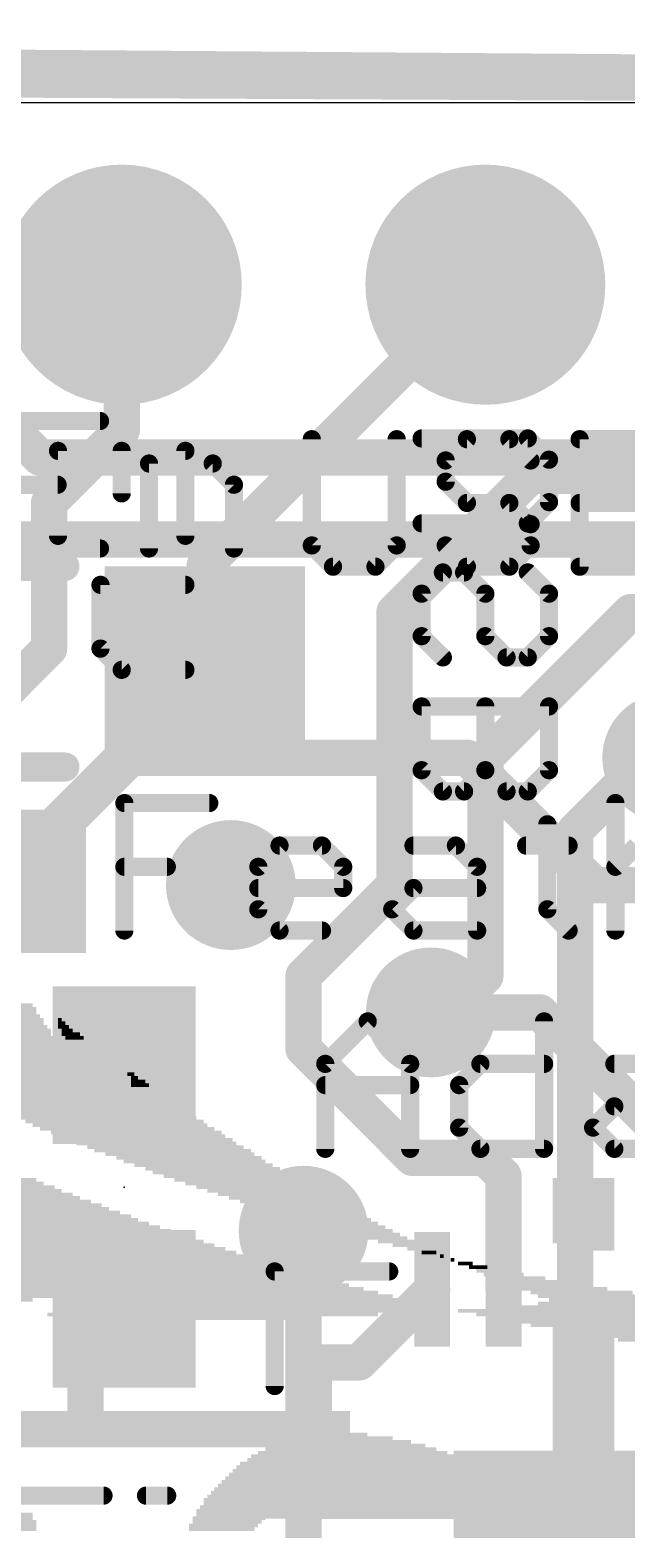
# Model space of a CAD drawing. Extents: x -0.4 to 51.3, y -0.4 to 23.4.
# Drawn here: x 18.41 to 22.57, y 12.9 to 23.37 of the extents above; entities that cross this region are included whole.
import ezdxf

# ---------------------------------------------------------------- set-up
doc = ezdxf.new("R2010")
doc.units = 0
for name, color, linetype in [('1', 12, 'CONTINUOUS'), ('16', 132, 'CONTINUOUS'), ('17', 110, 'CONTINUOUS'), ('18', 110, 'CONTINUOUS'), ('20', 53, 'CONTINUOUS'), ('21', 40, 'CONTINUOUS'), ('22', 6, 'CONTINUOUS'), ('23', 40, 'CONTINUOUS')]:
    doc.layers.add(name, color=color, linetype=linetype)

# ---------------------------------------------------------------- blocks, each defined once
blk = doc.blocks.new('RECT')
blk.add_solid([(-0.5, -0.5), (0.5, -0.5), (-0.5, 0.5), (0.5, 0.5)])
blk = doc.blocks.new('ROUNDP')
at = {"const_width": 0.5}
blk.add_lwpolyline([(0, -0.25, 1), (0, 0.25, 1), (0, -0.25)], format="xyb", dxfattribs=at)
blk = doc.blocks.new('ROUNDV')
at = {"const_width": 0.5}
blk.add_lwpolyline([(0, -0.25, 1), (0, 0.25, 1), (0, -0.25)], format="xyb", dxfattribs=at)

msp = doc.modelspace()

# ---------------------------------------------------------------- linework, layer by layer
at = {"layer": '1', "const_width": 0.254}
for points in [[(51.181, 22.86), (-0.254, 23.241)], [(19.05, 21.59), (19.05, 20.574)], [(21.59, 21.59), (19.63, 19.63)], [(19.05, 20.574), (18.542, 20.066)], [(20.955, 19.304), (21.9075, 20.2565)], [(21.9075, 20.2565), (22.7965, 20.2565)], [(18.542, 20.066), (18.542, 19.05)], [(19.63, 19.63), (19.63, 18.923)], [(20.955, 17.399), (20.955, 19.304)], [(22.606, 19.304), (21.59, 18.288)], [(24.257, 19.304), (22.606, 19.304)], [(18.542, 19.05), (17.907, 18.415)], [(19.7476, 18.923), (18.249, 17.4244)], [(19.63, 18.923), (19.7476, 18.923)], [(21.59, 18.288), (21.59, 16.764)], [(22.2182, 17.78), (22.7262, 18.288)], [(22.2182, 14.5766), (22.2182, 17.78)], [(20.32, 16.764), (20.955, 17.399)], [(20.32, 16.256), (20.32, 16.764)], [(21.59, 16.764), (21.336, 16.51)], [(21.336, 16.51), (21.209, 16.51)], [(21.082, 15.494), (20.32, 16.256)], [(21.082, 15.494), (21.59, 15.494)], [(21.59, 15.494), (21.717, 15.367)], [(21.717, 15.367), (21.717, 14.5778)], [(20.32, 14.1385), (20.32, 14.986)], [(21.2182, 14.5766), (20.7085, 14.0669)], [(21.717, 14.5778), (21.7182, 14.5766)], [(19.067, 14.441), (18.796, 14.17)], [(18.796, 14.17), (18.796, 13.6016)], [(20.3916, 14.0669), (20.32, 14.1385)], [(20.7085, 14.0669), (20.3916, 14.0669)], [(20.3916, 14.0669), (20.3916, 13.6016)], [(17.6043, 13.6016), (18.796, 13.6016)], [(18.796, 13.6016), (20.2432, 13.6016)], [(20.3916, 13.6016), (20.2432, 13.6016)], [(20.2432, 13.1016), (22.0774, 13.1016)], [(22.0774, 13.1016), (23.876, 11.303)]]:
    msp.add_lwpolyline(points, dxfattribs=at)
at = {"layer": '1', "const_width": 0.127}
for points in [[(19.1135, 21.59, 1), (18.9865, 21.59)], [(21.6349, 21.5451, 1), (21.5451, 21.6349)], [(18.9865, 20.574, 1), (19.1135, 20.574)], [(19.0949, 20.5291, 1), (19.0051, 20.6189)], [(21.9075, 20.32, 1), (21.9075, 20.193)], [(21.9524, 20.2116, 1), (21.8626, 20.3014)], [(18.6055, 20.066, 1), (18.4785, 20.066)], [(18.4971, 20.1109, 1), (18.5869, 20.0211)], [(19.6935, 19.63, 1), (19.5665, 19.63)], [(19.5851, 19.6749, 1), (19.6749, 19.5851)], [(21.0185, 19.304, 1), (20.8915, 19.304)], [(20.9101, 19.3489, 1), (20.9999, 19.2591)], [(22.606, 19.3675, 1), (22.606, 19.2405)], [(22.6509, 19.2591, 1), (22.5611, 19.3489)], [(18.5869, 19.0051, 1), (18.4971, 19.0949)], [(18.4785, 19.05, 1), (18.6055, 19.05)], [(19.63, 18.9865, 1), (19.63, 18.8595)], [(19.7925, 18.8781, 1), (19.7027, 18.9679)], [(19.7476, 18.8595, 1), (19.7476, 18.9865)], [(19.5665, 18.923, 1), (19.6935, 18.923)], [(21.6535, 18.288, 1), (21.5265, 18.288)], [(21.5451, 18.3329, 1), (21.6349, 18.2431)], [(22.2817, 17.78, 1), (22.1547, 17.78)], [(22.1733, 17.8249, 1), (22.2631, 17.7351)], [(20.9999, 17.3541, 1), (20.9101, 17.4439)], [(20.8915, 17.399, 1), (21.0185, 17.399)], [(20.3835, 16.764, 1), (20.2565, 16.764)], [(20.2751, 16.8089, 1), (20.3649, 16.7191)], [(21.6349, 16.7191, 1), (21.5451, 16.8089)], [(21.5265, 16.764, 1), (21.6535, 16.764)], [(21.209, 16.5735, 1), (21.209, 16.4465)], [(21.2911, 16.5549, 1), (21.3809, 16.4651)], [(21.336, 16.4465, 1), (21.336, 16.5735)], [(20.3649, 16.3009, 1), (20.2751, 16.2111)], [(20.2565, 16.256, 1), (20.3835, 16.256)], [(21.082, 15.5575, 1), (21.082, 15.4305)], [(21.0371, 15.4491, 1), (21.1269, 15.5389)], [(21.6349, 15.5389, 1), (21.5451, 15.4491)], [(21.59, 15.4305, 1), (21.59, 15.5575)], [(21.7805, 15.367, 1), (21.6535, 15.367)], [(21.6721, 15.3221, 1), (21.7619, 15.4119)], [(20.3835, 14.986, 1), (20.2565, 14.986)], [(21.2631, 14.5317, 1), (21.1733, 14.6215)], [(21.7619, 14.6227, 1), (21.6721, 14.5329)], [(21.6733, 14.5317, 1), (21.7631, 14.6215)], [(19.1119, 14.3961, 1), (19.0221, 14.4859)], [(21.6535, 14.5778, 1), (21.7805, 14.5778)], [(22.1547, 14.5766, 1), (22.2817, 14.5766)], [(18.8595, 14.17, 1), (18.7325, 14.17)], [(18.7511, 14.2149, 1), (18.8409, 14.1251)], [(20.3649, 14.1834, 1), (20.2751, 14.0936)], [(20.2565, 14.1385, 1), (20.3835, 14.1385)], [(20.3916, 14.1304, 1), (20.3916, 14.0034)], [(20.4551, 14.0669, 1), (20.3281, 14.0669)], [(20.3467, 14.022, 1), (20.4365, 14.1118)], [(20.6636, 14.1118, 1), (20.7534, 14.022)], [(20.7085, 14.0034, 1), (20.7085, 14.1304)], [(18.796, 13.6651, 1), (18.796, 13.5381)], [(18.796, 13.5381, 1), (18.796, 13.6651)], [(20.2432, 13.6651, 1), (20.2432, 13.5381)], [(20.2432, 13.5381, 1), (20.2432, 13.6651)], [(20.3916, 13.5381, 1), (20.3916, 13.6651)], [(18.7325, 13.6016, 1), (18.8595, 13.6016)], [(20.3281, 13.6016, 1), (20.4551, 13.6016)], [(20.2432, 13.1651, 1), (20.2432, 13.0381)], [(22.1223, 13.1465, 1), (22.0325, 13.0567)], [(22.0774, 13.0381, 1), (22.0774, 13.1651)]]:
    msp.add_lwpolyline(points, format="xyb", dxfattribs=at)
at = {"layer": '16', "const_width": 0.254}
for points in [[(51.181, 22.86), (-0.254, 23.114)], [(18.161, 20.701), (18.4785, 20.3835)], [(18.4785, 20.3835), (22.9235, 20.3835)], [(17.653, 19.812), (22.733, 19.812)], [(17.653, 16.891), (19.05, 18.288)], [(21.463, 18.288), (19.05, 18.288)], [(21.463, 18.288), (22.352, 17.399)], [(23.622, 17.399), (22.352, 17.399)], [(21.209, 16.51), (21.971, 16.51)], [(21.971, 16.51), (25.273, 13.208)], [(20.32, 14.986), (20.32, 7.62)]]:
    msp.add_lwpolyline(points, dxfattribs=at)
at = {"layer": '16', "const_width": 0.127}
for points in [[(18.4785, 20.447, 1), (18.4785, 20.32)], [(18.4336, 20.3386, 1), (18.5234, 20.4284)], [(19.05, 18.3515, 1), (19.05, 18.2245)], [(19.0949, 18.2431, 1), (19.0051, 18.3329)], [(21.5079, 18.3329, 1), (21.4181, 18.2431)], [(21.463, 18.2245, 1), (21.463, 18.3515)], [(22.352, 17.4625, 1), (22.352, 17.3355)], [(22.3071, 17.3541, 1), (22.3969, 17.4439)], [(21.209, 16.5735, 1), (21.209, 16.4465)], [(22.0159, 16.5549, 1), (21.9261, 16.4651)], [(21.971, 16.4465, 1), (21.971, 16.5735)], [(20.3835, 14.986, 1), (20.2565, 14.986)]]:
    msp.add_lwpolyline(points, format="xyb", dxfattribs=at)
at = {"layer": '20'}
msp.add_line((48.26, 22.86), (2.54, 22.86), dxfattribs=at)
at = {"layer": '21'}
for points, const_width in [([(18.8982, 20.6383), (18.305, 20.6383)], 0.127), ([(20.3772, 20.5113), (20.3772, 19.7698)], 0.127), ([(20.9704, 19.7698), (20.9704, 20.5113)], 0.127), ([(21.461, 20.5113), (21.3127, 20.363)], 0.127), ([(21.7576, 20.5113), (21.461, 20.5113)], 0.127), ([(21.9059, 20.363), (21.7576, 20.5113)], 0.127), ([(22.2483, 19.6215), (22.2483, 20.5113)], 0.127), ([(22.2483, 20.5113), (22.6931, 20.5113)], 0.127), ([(21.3127, 20.363), (21.3127, 20.2147)], 0.127), ([(19.2405, 19.7485), (19.2405, 20.3417)], 0.127), ([(19.2405, 20.3417), (19.6854, 20.3417)], 0.127), ([(19.6854, 20.3417), (19.8337, 20.1934)], 0.127), ([(18.305, 20.1934), (18.6016, 20.1934)], 0.127), ([(19.8337, 20.1934), (19.8337, 19.7485)], 0.127), ([(21.3127, 20.2147), (21.461, 20.0664)], 0.127), ([(21.461, 20.0664), (21.7576, 20.0664)], 0.127), ([(21.7576, 20.0664), (21.9059, 19.9181)], 0.127), ([(22.2483, 20.0664), (22.6931, 20.0664)], 0.127), ([(21.9059, 19.9181), (21.9059, 19.7698)], 0.127), ([(18.305, 19.7485), (18.8982, 19.7485)], 0.127), ([(20.3772, 19.7698), (20.5255, 19.6215)], 0.127), ([(20.8221, 19.6215), (20.9704, 19.7698)], 0.127), ([(21.461, 19.6215), (21.3127, 19.7698)], 0.127), ([(21.9059, 19.7698), (21.7576, 19.6215)], 0.127), ([(16.907, 19.623), (18.653, 19.623)], 0.2032), ([(20.5255, 19.6215), (20.8221, 19.6215)], 0.127), ([(21.7576, 19.6215), (21.461, 19.6215)], 0.127), ([(22.6931, 19.6215), (22.2483, 19.6215)], 0.127), ([(18.653, 18.223), (16.907, 18.223)], 0.2032), ([(19.0683, 17.0815), (19.0683, 17.9713)], 0.127), ([(19.0683, 17.9713), (19.6614, 17.9713)], 0.127), ([(22.4985, 17.9713), (22.4985, 17.0815)], 0.127), ([(22.0231, 17.823), (22.0231, 17.2298)], 0.127), ([(20.0038, 17.5264), (20.1521, 17.6747)], 0.127), ([(20.1521, 17.6747), (20.4487, 17.6747)], 0.127), ([(20.4487, 17.6747), (20.597, 17.5264)], 0.127), ([(21.0876, 17.6747), (21.3842, 17.6747)], 0.127), ([(21.3842, 17.6747), (21.5325, 17.5264)], 0.127), ([(21.8748, 17.6747), (22.1714, 17.6747)], 0.127), ([(22.4985, 17.5264), (22.6468, 17.6747)], 0.127), ([(19.0683, 17.5264), (19.3648, 17.5264)], 0.127), ([(20.0038, 17.2298), (20.0038, 17.5264)], 0.127), ([(20.597, 17.5264), (20.597, 17.3781)], 0.127), ([(21.5325, 17.5264), (21.5325, 17.0815)], 0.127), ([(20.597, 17.3781), (20.0038, 17.3781)], 0.127), ([(20.9393, 17.2298), (21.0876, 17.3781)], 0.127), ([(21.0876, 17.3781), (21.5325, 17.3781)], 0.127), ([(20.1521, 17.0815), (20.0038, 17.2298)], 0.127), ([(21.0876, 17.0815), (20.9393, 17.2298)], 0.127), ([(22.0231, 17.2298), (22.1714, 17.0815)], 0.127), ([(20.4487, 17.0815), (20.1521, 17.0815)], 0.127), ([(21.5325, 17.0815), (21.0876, 17.0815)], 0.127), ([(20.4715, 16.1507), (20.7681, 16.4473)], 0.127), ([(20.7681, 16.4473), (21.0647, 16.1507)], 0.127), ([(22.0002, 16.4473), (22.0002, 15.5575)], 0.127), ([(20.4715, 15.5575), (20.4715, 16.1507)], 0.127), ([(21.0647, 16.1507), (21.0647, 15.5575)], 0.127), ([(21.4071, 16.0024), (21.5554, 16.1507)], 0.127), ([(21.5554, 16.1507), (22.0002, 16.1507)], 0.127), ([(22.4909, 16.1507), (22.7875, 16.1507)], 0.127), ([(20.4715, 16.0024), (21.0647, 16.0024)], 0.127), ([(21.4071, 15.7058), (21.4071, 16.0024)], 0.127), ([(22.3426, 15.7058), (22.4909, 15.8541)], 0.127), ([(22.4909, 15.8541), (22.9358, 15.8541)], 0.127), ([(21.5554, 15.5575), (21.4071, 15.7058)], 0.127), ([(22.4909, 15.5575), (22.3426, 15.7058)], 0.127), ([(22.0002, 15.5575), (21.5554, 15.5575)], 0.127), ([(22.9358, 15.5575), (22.4909, 15.5575)], 0.127), ([(20.9182, 14.7016), (20.1182, 14.7016)], 0.127), ([(20.1182, 14.7016), (20.1182, 13.9016)], 0.127), ([(18.3294, 13.1369), (18.9226, 13.1369)], 0.127), ([(19.2192, 13.1369), (19.3675, 13.1369)], 0.127)]:
    msp.add_lwpolyline(points, dxfattribs=dict(at, const_width=const_width))
for points, const_width in [([(18.8982, 20.6065, 1), (18.8982, 20.67)], 0.0635), ([(20.409, 20.5113, 1), (20.3455, 20.5113)], 0.0635), ([(21.0021, 20.5113, 1), (20.9386, 20.5113)], 0.0635), ([(21.461, 20.543, 1), (21.461, 20.4795)], 0.0635), ([(21.4835, 20.4888, 1), (21.4386, 20.5337)], 0.0635), ([(21.7801, 20.5337, 1), (21.7352, 20.4888)], 0.0635), ([(21.7576, 20.4795, 1), (21.7576, 20.543)], 0.0635), ([(22.28, 20.5113, 1), (22.2165, 20.5113)], 0.0635), ([(22.2483, 20.543, 1), (22.2483, 20.4795)], 0.0635), ([(21.3445, 20.363, 1), (21.281, 20.363)], 0.0635), ([(21.2903, 20.3854, 1), (21.3352, 20.3405)], 0.0635), ([(21.8835, 20.3405, 1), (21.9284, 20.3854)], 0.0635), ([(19.2405, 20.3734, 1), (19.2405, 20.3099)], 0.0635), ([(19.2722, 20.3417, 1), (19.2088, 20.3417)], 0.0635), ([(19.7078, 20.3641, 1), (19.6629, 20.3192)], 0.0635), ([(19.6854, 20.3099, 1), (19.6854, 20.3734)], 0.0635), ([(18.6016, 20.1616, 1), (18.6016, 20.2251)], 0.0635), ([(19.8654, 20.1934, 1), (19.8019, 20.1934)], 0.0635), ([(19.8112, 20.1709, 1), (19.8561, 20.2158)], 0.0635), ([(21.281, 20.2147, 1), (21.3445, 20.2147)], 0.0635), ([(21.3352, 20.2371, 1), (21.2903, 20.1922)], 0.0635), ([(21.461, 20.0981, 1), (21.461, 20.0346)], 0.0635), ([(21.4386, 20.0439, 1), (21.4835, 20.0888)], 0.0635), ([(21.7801, 20.0888, 1), (21.7352, 20.0439)], 0.0635), ([(21.7576, 20.0346, 1), (21.7576, 20.0981)], 0.0635), ([(22.2483, 20.0981, 1), (22.2483, 20.0346)], 0.0635), ([(21.9377, 19.9181, 1), (21.8742, 19.9181)], 0.0635), ([(21.8835, 19.8956, 1), (21.9284, 19.9405)], 0.0635), ([(18.8982, 19.7168, 1), (18.8982, 19.7802)], 0.0635), ([(19.2088, 19.7485, 1), (19.2722, 19.7485)], 0.0635), ([(19.8019, 19.7485, 1), (19.8654, 19.7485)], 0.0635), ([(20.3997, 19.7922, 1), (20.3548, 19.7473)], 0.0635), ([(20.3455, 19.7698, 1), (20.409, 19.7698)], 0.0635), ([(20.9386, 19.7698, 1), (21.0021, 19.7698)], 0.0635), ([(20.9928, 19.7473, 1), (20.9479, 19.7922)], 0.0635), ([(21.3352, 19.7922, 1), (21.2903, 19.7473)], 0.0635), ([(21.8742, 19.7698, 1), (21.9377, 19.7698)], 0.0635), ([(21.9284, 19.7473, 1), (21.8835, 19.7922)], 0.0635), ([(18.653, 19.5722, 1), (18.653, 19.6738)], 0.1016), ([(20.5255, 19.6532, 1), (20.5255, 19.5898)], 0.0635), ([(20.5031, 19.599, 1), (20.548, 19.644)], 0.0635), ([(20.7996, 19.644, 1), (20.8446, 19.599)], 0.0635), ([(20.8221, 19.5898, 1), (20.8221, 19.6532)], 0.0635), ([(21.461, 19.6532, 1), (21.461, 19.5898)], 0.0635), ([(21.4386, 19.599, 1), (21.4835, 19.644)], 0.0635), ([(21.7352, 19.644, 1), (21.7801, 19.599)], 0.0635), ([(21.7576, 19.5898, 1), (21.7576, 19.6532)], 0.0635), ([(22.2483, 19.6532, 1), (22.2483, 19.5898)], 0.0635), ([(22.2165, 19.6215, 1), (22.28, 19.6215)], 0.0635), ([(18.653, 18.1722, 1), (18.653, 18.2738)], 0.1016), ([(19.1, 17.9713, 1), (19.0365, 17.9713)], 0.0635), ([(19.0683, 18.003, 1), (19.0683, 17.9395)], 0.0635), ([(19.6614, 17.9395, 1), (19.6614, 18.003)], 0.0635), ([(22.5302, 17.9713, 1), (22.4667, 17.9713)], 0.0635), ([(22.0549, 17.823, 1), (21.9914, 17.823)], 0.0635), ([(20.1521, 17.7064, 1), (20.1521, 17.6429)], 0.0635), ([(20.1745, 17.6522, 1), (20.1296, 17.6971)], 0.0635), ([(20.4711, 17.6971, 1), (20.4262, 17.6522)], 0.0635), ([(20.4487, 17.6429, 1), (20.4487, 17.7064)], 0.0635), ([(21.0876, 17.7064, 1), (21.0876, 17.6429)], 0.0635), ([(21.4066, 17.6971, 1), (21.3617, 17.6522)], 0.0635), ([(21.3842, 17.6429, 1), (21.3842, 17.7064)], 0.0635), ([(21.8748, 17.7064, 1), (21.8748, 17.6429)], 0.0635), ([(22.1714, 17.6429, 1), (22.1714, 17.7064)], 0.0635), ([(19.0683, 17.5581, 1), (19.0683, 17.4946)], 0.0635), ([(19.3648, 17.4946, 1), (19.3648, 17.5581)], 0.0635), ([(20.0355, 17.5264, 1), (19.972, 17.5264)], 0.0635), ([(19.9813, 17.5488, 1), (20.0262, 17.5039)], 0.0635), ([(20.6287, 17.5264, 1), (20.5652, 17.5264)], 0.0635), ([(20.5745, 17.5039, 1), (20.6194, 17.5488)], 0.0635), ([(21.5642, 17.5264, 1), (21.5007, 17.5264)], 0.0635), ([(21.51, 17.5039, 1), (21.5549, 17.5488)], 0.0635), ([(22.476, 17.5488, 1), (22.5209, 17.5039)], 0.0635), ([(20.0038, 17.4098, 1), (20.0038, 17.3463)], 0.0635), ([(20.5652, 17.3781, 1), (20.6287, 17.3781)], 0.0635), ([(20.597, 17.3463, 1), (20.597, 17.4098)], 0.0635), ([(21.0876, 17.4098, 1), (21.0876, 17.3463)], 0.0635), ([(21.11, 17.3556, 1), (21.0651, 17.4005)], 0.0635), ([(21.5325, 17.3463, 1), (21.5325, 17.4098)], 0.0635), ([(20.0262, 17.2522, 1), (19.9813, 17.2073)], 0.0635), ([(20.9618, 17.2522, 1), (20.9168, 17.2073)], 0.0635), ([(20.9168, 17.2522, 1), (20.9618, 17.2073)], 0.0635), ([(22.0456, 17.2522, 1), (22.0007, 17.2073)], 0.0635), ([(19.972, 17.2298, 1), (20.0355, 17.2298)], 0.0635), ([(21.9914, 17.2298, 1), (22.0549, 17.2298)], 0.0635), ([(19.0365, 17.0815, 1), (19.1, 17.0815)], 0.0635), ([(20.1521, 17.1133, 1), (20.1521, 17.0498)], 0.0635), ([(20.1296, 17.059, 1), (20.1745, 17.104)], 0.0635), ([(20.4487, 17.0498, 1), (20.4487, 17.1133)], 0.0635), ([(21.0876, 17.1133, 1), (21.0876, 17.0498)], 0.0635), ([(21.0651, 17.059, 1), (21.11, 17.104)], 0.0635), ([(21.5007, 17.0815, 1), (21.5642, 17.0815)], 0.0635), ([(21.5325, 17.0498, 1), (21.5325, 17.1133)], 0.0635), ([(22.149, 17.059, 1), (22.1939, 17.104)], 0.0635), ([(22.4667, 17.0815, 1), (22.5302, 17.0815)], 0.0635), ([(20.7906, 16.4697, 1), (20.7457, 16.4248)], 0.0635), ([(20.7906, 16.4248, 1), (20.7457, 16.4697)], 0.0635), ([(22.032, 16.4473, 1), (21.9685, 16.4473)], 0.0635), ([(20.5033, 16.1507, 1), (20.4398, 16.1507)], 0.0635), ([(20.4491, 16.1731, 1), (20.494, 16.1282)], 0.0635), ([(21.0965, 16.1507, 1), (21.033, 16.1507)], 0.0635), ([(21.0423, 16.1282, 1), (21.0872, 16.1731)], 0.0635), ([(21.5554, 16.1824, 1), (21.5554, 16.1189)], 0.0635), ([(21.5778, 16.1282, 1), (21.5329, 16.1731)], 0.0635), ([(22.0002, 16.1189, 1), (22.0002, 16.1824)], 0.0635), ([(22.4909, 16.1824, 1), (22.4909, 16.1189)], 0.0635), ([(20.4715, 16.0341, 1), (20.4715, 15.9706)], 0.0635), ([(21.0647, 15.9706, 1), (21.0647, 16.0341)], 0.0635), ([(21.4388, 16.0024, 1), (21.3753, 16.0024)], 0.0635), ([(21.3846, 16.0248, 1), (21.4295, 15.9799)], 0.0635), ([(22.4909, 15.8858, 1), (22.4909, 15.8223)], 0.0635), ([(22.5133, 15.8316, 1), (22.4684, 15.8765)], 0.0635), ([(21.3753, 15.7058, 1), (21.4388, 15.7058)], 0.0635), ([(21.4295, 15.7282, 1), (21.3846, 15.6833)], 0.0635), ([(22.365, 15.7282, 1), (22.3201, 15.6833)], 0.0635), ([(22.3201, 15.7282, 1), (22.365, 15.6833)], 0.0635), ([(21.5554, 15.5893, 1), (21.5554, 15.5258)], 0.0635), ([(21.5329, 15.535, 1), (21.5778, 15.58)], 0.0635), ([(22.0002, 15.5258, 1), (22.0002, 15.5893)], 0.0635), ([(22.4909, 15.5893, 1), (22.4909, 15.5258)], 0.0635), ([(22.4684, 15.535, 1), (22.5133, 15.58)], 0.0635), ([(20.4398, 15.5575, 1), (20.5033, 15.5575)], 0.0635), ([(21.033, 15.5575, 1), (21.0965, 15.5575)], 0.0635), ([(21.9685, 15.5575, 1), (22.032, 15.5575)], 0.0635), ([(20.1182, 14.7334, 1), (20.1182, 14.6699)], 0.0635), ([(20.1499, 14.7016, 1), (20.0864, 14.7016)], 0.0635), ([(20.9182, 14.6699, 1), (20.9182, 14.7334)], 0.0635), ([(20.0864, 13.9016, 1), (20.1499, 13.9016)], 0.0635), ([(18.9226, 13.1052, 1), (18.9226, 13.1687)], 0.0635), ([(19.2192, 13.1687, 1), (19.2192, 13.1052)], 0.0635), ([(19.3675, 13.1052, 1), (19.3675, 13.1687)], 0.0635)]:
    msp.add_lwpolyline(points, format="xyb", dxfattribs=dict(at, const_width=const_width))
at = {"layer": '22', "const_width": 0.127}
for points in [[(21.1447, 20.5168), (21.8862, 20.5168)], [(21.8862, 20.5168), (22.0345, 20.3685)], [(18.6047, 19.8368), (18.6047, 20.43)], [(18.6047, 20.43), (19.4945, 20.43)], [(19.0496, 20.43), (19.0496, 20.1334)], [(19.4945, 20.43), (19.4945, 19.8368)], [(22.0345, 20.3685), (22.0345, 20.0719)], [(22.0345, 20.0719), (21.8862, 19.9236)], [(21.8862, 19.9236), (21.1447, 19.9236)], [(21.1447, 19.433), (21.293, 19.5813)], [(21.293, 19.5813), (21.4413, 19.5813)], [(21.4413, 19.5813), (21.5896, 19.433)], [(22.0345, 19.433), (21.8862, 19.5813)], [(19.4945, 19.4945), (18.9013, 19.4945)], [(18.9013, 19.4945), (18.9013, 19.0496)], [(21.1447, 19.1364), (21.1447, 19.433)], [(21.5896, 19.433), (21.5896, 19.1364)], [(22.0345, 19.1364), (22.0345, 19.433)], [(21.293, 18.9881), (21.1447, 19.1364)], [(21.5896, 19.1364), (21.7379, 18.9881)], [(21.8862, 18.9881), (22.0345, 19.1364)], [(18.9013, 19.0496), (19.0496, 18.9013)], [(21.7379, 18.9881), (21.8862, 18.9881)], [(19.0496, 18.9013), (19.4945, 18.9013)], [(22.0345, 18.6457), (21.1447, 18.6457)], [(21.1447, 18.6457), (21.1447, 18.2009)], [(21.5896, 18.6457), (21.5896, 18.2009)], [(22.0345, 18.2009), (22.0345, 18.6457)], [(21.1447, 18.2009), (21.293, 18.0526)], [(21.4413, 18.0526), (21.5896, 18.2009)], [(21.5896, 18.2009), (21.7379, 18.0526)], [(21.8862, 18.0526), (22.0345, 18.2009)], [(21.293, 18.0526), (21.4413, 18.0526)], [(21.7379, 18.0526), (21.8862, 18.0526)]]:
    msp.add_lwpolyline(points, dxfattribs=at)
at = {"layer": '22', "const_width": 0.0635}
for points in [[(21.1447, 20.5485, 1), (21.1447, 20.485)], [(21.9087, 20.5392, 1), (21.8638, 20.4943)], [(21.8862, 20.485, 1), (21.8862, 20.5485)], [(18.6047, 20.4618, 1), (18.6047, 20.3983)], [(18.6365, 20.43, 1), (18.573, 20.43)], [(19.0814, 20.43, 1), (19.0179, 20.43)], [(19.5263, 20.43, 1), (19.4628, 20.43)], [(19.4945, 20.3983, 1), (19.4945, 20.4618)], [(22.0663, 20.3685, 1), (22.0028, 20.3685)], [(22.012, 20.346, 1), (22.057, 20.3909)], [(19.0179, 20.1334, 1), (19.0814, 20.1334)], [(22.0028, 20.0719, 1), (22.0663, 20.0719)], [(22.057, 20.0494, 1), (22.012, 20.0944)], [(21.1447, 19.9554, 1), (21.1447, 19.8919)], [(21.8862, 19.8919, 1), (21.8862, 19.9554)], [(21.8638, 19.9461, 1), (21.9087, 19.9012)], [(18.573, 19.8368, 1), (18.6365, 19.8368)], [(19.4628, 19.8368, 1), (19.5263, 19.8368)], [(21.293, 19.613, 1), (21.293, 19.5495)], [(21.3155, 19.5588, 1), (21.2706, 19.6037)], [(21.4638, 19.6037, 1), (21.4189, 19.5588)], [(21.4413, 19.5495, 1), (21.4413, 19.613)], [(21.9087, 19.6037, 1), (21.8638, 19.5588)], [(18.9013, 19.5263, 1), (18.9013, 19.4628)], [(18.9331, 19.4945, 1), (18.8696, 19.4945)], [(19.4945, 19.4628, 1), (19.4945, 19.5263)], [(21.1765, 19.433, 1), (21.113, 19.433)], [(21.1223, 19.4554, 1), (21.1672, 19.4105)], [(21.6214, 19.433, 1), (21.5579, 19.433)], [(21.5672, 19.4105, 1), (21.6121, 19.4554)], [(22.0663, 19.433, 1), (22.0028, 19.433)], [(22.012, 19.4105, 1), (22.057, 19.4554)], [(21.1672, 19.1588, 1), (21.1223, 19.1139)], [(21.113, 19.1364, 1), (21.1765, 19.1364)], [(21.5579, 19.1364, 1), (21.6214, 19.1364)], [(21.6121, 19.1588, 1), (21.5672, 19.1139)], [(22.0028, 19.1364, 1), (22.0663, 19.1364)], [(22.057, 19.1139, 1), (22.012, 19.1588)], [(18.8696, 19.0496, 1), (18.9331, 19.0496)], [(18.9238, 19.0721, 1), (18.8789, 19.0272)], [(21.7379, 19.0198, 1), (21.7379, 18.9563)], [(21.8862, 18.9563, 1), (21.8862, 19.0198)], [(19.0496, 18.9331, 1), (19.0496, 18.8696)], [(19.0272, 18.8789, 1), (19.0721, 18.9238)], [(19.4945, 18.8696, 1), (19.4945, 18.9331)], [(21.2706, 18.9656, 1), (21.3155, 19.0105)], [(21.7155, 18.9656, 1), (21.7604, 19.0105)], [(21.8638, 19.0105, 1), (21.9087, 18.9656)], [(21.1447, 18.6775, 1), (21.1447, 18.614)], [(21.1765, 18.6457, 1), (21.113, 18.6457)], [(21.6214, 18.6457, 1), (21.5579, 18.6457)], [(22.0663, 18.6457, 1), (22.0028, 18.6457)], [(22.0345, 18.614, 1), (22.0345, 18.6775)], [(21.1672, 18.2233, 1), (21.1223, 18.1784)], [(21.113, 18.2009, 1), (21.1765, 18.2009)], [(21.5579, 18.2009, 1), (21.6214, 18.2009)], [(21.6121, 18.2233, 1), (21.5672, 18.1784)], [(21.6121, 18.1784, 1), (21.5672, 18.2233)], [(22.0028, 18.2009, 1), (22.0663, 18.2009)], [(22.057, 18.1784, 1), (22.012, 18.2233)], [(21.293, 18.0843, 1), (21.293, 18.0208)], [(21.2706, 18.0301, 1), (21.3155, 18.075)], [(21.4189, 18.075, 1), (21.4638, 18.0301)], [(21.4413, 18.0208, 1), (21.4413, 18.0843)], [(21.7379, 18.0843, 1), (21.7379, 18.0208)], [(21.7155, 18.0301, 1), (21.7604, 18.075)], [(21.8638, 18.075, 1), (21.9087, 18.0301)], [(21.8862, 18.0208, 1), (21.8862, 18.0843)]]:
    msp.add_lwpolyline(points, format="xyb", dxfattribs=at)
at = {"layer": '23'}
msp.add_point((19.067, 15.291), dxfattribs=at)

# ---------------------------------------------------------------- block references
at = {"layer": '1', "rotation": 270}
for p, xscale, yscale in [((19.63, 18.923), 1.4, 1.4), ((21.2182, 14.5766), 0.8, 0.25), ((21.7182, 14.5766), 0.8, 0.25), ((22.2182, 14.5766), 0.8, 0.25)]:
    msp.add_blockref('RECT', p, dxfattribs=dict(at, xscale=xscale, yscale=yscale))
at = {"layer": '1', "xscale": 1.1}
for p, rotation in [((18.249, 17.4244), 180), ((19.067, 16.141), 90), ((19.067, 14.441), 90)]:
    msp.add_blockref('RECT', p, dxfattribs=dict(at, rotation=rotation))
at = {"layer": '1'}
for p, xscale, yscale in [((20.2432, 13.6016), 0.8, 0.25), ((23.7182, 11.1016), 4.7, 4.7), ((20.2432, 13.1016), 0.8, 0.25)]:
    msp.add_blockref('RECT', p, dxfattribs=dict(at, xscale=xscale, yscale=yscale))
at = {"layer": '17', "xscale": 1.6764, "yscale": 1.6764, "rotation": 90}
for p in [(19.05, 21.59), (19.05, 21.59), (21.59, 21.59), (21.59, 21.59)]:
    msp.add_blockref('ROUNDP', p, dxfattribs=at)
at = {"layer": '18', "xscale": 0.9064, "yscale": 0.9064}
for p in [(22.86, 18.288), (22.86, 18.288), (19.812, 17.399), (19.812, 17.399), (21.209, 16.51), (21.209, 16.51), (20.32, 14.986), (20.32, 14.986)]:
    msp.add_blockref('ROUNDV', p, dxfattribs=at)
at = {"layer": '22', "yscale": 0.0254, "rotation": 180}
for p, xscale in [((17.5641, 16.5608), 1.7272), ((17.5895, 16.5354), 1.7272), ((17.6149, 16.51), 1.6764), ((17.653, 16.4846), 1.651), ((17.6911, 16.4592), 1.6256), ((17.7165, 16.4338), 1.5748), ((18.6182, 16.4592), 0.0254), ((18.6309, 16.4338), 0.0508), ((17.7546, 16.4084), 1.5494), ((17.7927, 16.383), 1.524), ((17.8181, 16.3576), 1.4732), ((17.8435, 16.3322), 1.4732), ((18.6436, 16.4084), 0.0762), ((18.669, 16.383), 0.0762), ((18.6944, 16.3576), 0.127), ((18.7198, 16.3322), 0.127), ((17.8816, 16.3068), 1.4478), ((17.907, 16.2814), 1.397), ((17.9451, 16.256), 1.3716), ((17.9832, 16.2306), 1.3462), ((18.7325, 16.3068), 0.1524), ((18.7579, 16.2814), 0.2032), ((18.7833, 16.256), 0.2032), ((18.796, 16.2306), 0.2286), ((18.0086, 16.2052), 1.2954), ((18.1737, 16.1798), 1.524), ((18.2118, 16.1544), 1.4986), ((18.2372, 16.129), 1.4478), ((18.288, 16.1036), 1.397), ((18.8087, 16.2052), 0.254), ((18.3134, 16.0782), 1.3462), ((18.3515, 16.0528), 1.3208), ((18.3769, 16.0274), 1.27), ((18.4023, 16.002), 1.2192), ((19.1135, 16.0782), 0.0508), ((19.1389, 16.0528), 0.0508), ((19.1643, 16.0274), 0.1016), ((19.177, 16.002), 0.127), ((18.4404, 15.9766), 1.1938), ((18.4658, 15.9512), 1.143), ((18.5166, 15.9258), 1.0922), ((18.542, 15.9004), 1.0414), ((19.2024, 15.9766), 0.1778), ((19.2151, 15.9512), 0.2032), ((19.2405, 15.9258), 0.2032), ((19.2659, 15.9004), 0.254), ((18.5801, 15.875), 1.016), ((18.6055, 15.8496), 0.9652), ((18.6436, 15.8242), 0.889), ((18.6817, 15.7988), 0.8636), ((19.2786, 15.875), 0.2794), ((19.304, 15.8496), 0.3302), ((19.3167, 15.8242), 0.3556), ((19.3421, 15.7988), 0.4064), ((18.7071, 15.7734), 0.8128), ((18.7579, 15.748), 0.762), ((18.7833, 15.7226), 0.7112), ((18.8087, 15.6972), 0.6604), ((19.3675, 15.7734), 0.4064), ((19.3929, 15.748), 0.4572), ((19.4056, 15.7226), 0.4826), ((19.431, 15.6972), 0.5334), ((19.1516, 15.6718), 1.1938), ((19.1897, 15.6464), 1.1684), ((19.2532, 15.621), 1.143), ((19.2913, 15.5956), 1.1176), ((19.3548, 15.5702), 1.0922), ((19.4056, 15.5448), 1.0922), ((19.4564, 15.5194), 1.0414), ((19.5199, 15.494), 1.016), ((19.558, 15.4686), 0.9906), ((19.6215, 15.4432), 0.9652), ((19.685, 15.4178), 0.9398), ((19.7231, 15.3924), 0.9144), ((16.7513, 15.3416), 3.4036), ((16.8021, 15.3162), 3.4036), ((16.8656, 15.2908), 3.429), ((16.9164, 15.2654), 3.429), ((19.7866, 15.367), 0.889), ((19.8501, 15.3416), 0.8636), ((19.9136, 15.3162), 0.8382), ((19.9644, 15.2908), 0.7874), ((20.0279, 15.2654), 0.762), ((22.2758, 15.3416), 0.4318), ((22.2758, 15.3162), 0.4318), ((22.2758, 15.2908), 0.4318), ((22.2758, 15.2654), 0.4318), ((16.9799, 15.24), 3.4544), ((17.0307, 15.2146), 3.4544), ((17.0942, 15.1892), 3.4798), ((17.7165, 15.1638), 2.3876), ((20.0914, 15.24), 0.7366), ((20.1549, 15.2146), 0.7112), ((20.2184, 15.1892), 0.6858), ((20.2692, 15.1638), 0.635), ((22.2758, 15.24), 0.4318), ((22.2758, 15.2146), 0.4318), ((22.2758, 15.1892), 0.4318), ((22.2758, 15.1638), 0.4318), ((17.6911, 15.113), 2.6924), ((17.6911, 15.1384), 2.54), ((18.542, 15.0622), 1.2446), ((18.5293, 15.0876), 1.1684), ((20.3327, 15.1384), 0.6096), ((20.4089, 15.113), 0.5588), ((20.4724, 15.0876), 0.5334), ((20.5359, 15.0622), 0.508), ((22.2758, 15.1384), 0.4318), ((22.2758, 15.113), 0.4318), ((22.2758, 15.0876), 0.4318), ((22.2758, 15.0622), 0.4318), ((18.6055, 14.9606), 1.7272), ((18.5928, 14.986), 1.6002), ((18.5801, 15.0114), 1.4732), ((18.5547, 15.0368), 1.3716), ((20.6121, 15.0368), 0.4572), ((20.6756, 15.0114), 0.4318), ((20.7518, 14.986), 0.381), ((20.828, 14.9606), 0.3302), ((22.2758, 15.0368), 0.4318), ((22.2758, 15.0114), 0.4318), ((22.2758, 14.986), 0.4318), ((22.2758, 14.9606), 0.4318), ((18.6436, 14.859), 2.2606), ((18.6436, 14.8844), 2.1082), ((18.6309, 14.9098), 1.9812), ((18.6182, 14.9352), 1.8542), ((20.8915, 14.9352), 0.3048), ((20.9677, 14.9098), 0.254), ((21.0439, 14.8844), 0.2032), ((21.1201, 14.859), 0.1524), ((22.2758, 14.9352), 0.4318), ((22.2758, 14.9098), 0.4318), ((22.3393, 14.8844), 0.3048), ((22.4155, 14.859), 0.1524), ((18.669, 14.7574), 2.8702), ((18.669, 14.7828), 2.7178), ((18.6563, 14.8082), 2.54), ((18.6563, 14.8336), 2.3876), ((21.1963, 14.8336), 0.1016), ((21.2852, 14.8082), 0.0254), ((21.3614, 14.7828), 0.0254), ((21.4503, 14.7574), 0.1016), ((18.0086, 14.6558), 2.2606), ((18.669, 14.6812), 3.3782), ((18.669, 14.7066), 3.2258), ((18.669, 14.732), 3.0226), ((19.8374, 14.6558), 1.2446), ((21.5392, 14.732), 0.127), ((21.6281, 14.7066), 0.2032), ((21.717, 14.6812), 0.2794), ((21.8313, 14.6558), 0.3556), ((17.9959, 14.6304), 2.0828), ((18.0086, 14.605), 1.8542), ((18.0086, 14.5796), 1.651), ((18.0086, 14.5542), 1.397), ((19.9009, 14.5542), 1.8796), ((19.8882, 14.5796), 1.7018), ((19.8628, 14.605), 1.5494), ((19.8628, 14.6304), 1.397), ((21.9202, 14.6304), 0.4318), ((22.0345, 14.605), 0.508), ((22.1361, 14.5796), 0.6096), ((22.2631, 14.5542), 0.7112), ((18.0086, 14.5288), 1.143), ((18.0086, 14.5034), 0.8382), ((19.9771, 14.4526), 2.5908), ((19.9644, 14.478), 2.413), ((19.939, 14.5034), 2.2098), ((19.9263, 14.5288), 2.032), ((22.5425, 14.4526), 1.8796), ((22.3774, 14.5288), 0.8382), ((22.5933, 14.478), 1.27), ((22.5171, 14.5034), 0.9652), ((19.685, 14.4018), 2.3114), ((19.9263, 14.4272), 2.6416), ((19.5453, 14.3764), 1.5748), ((22.5933, 14.4272), 2.3876), ((22.86, 14.4018), 2.667), ((23.7617, 14.3764), 4.2164), ((23.8252, 14.351), 4.0894), ((23.9014, 14.3256), 3.9878), ((23.9776, 14.3002), 3.8354), ((23.9776, 14.2748), 3.8354), ((23.9776, 14.2494), 3.8354), ((22.2758, 14.224), 0.4318), ((24.2062, 14.224), 3.3782), ((22.2758, 14.1986), 0.4318), ((22.2758, 14.1732), 0.4318), ((22.2758, 14.1478), 0.4318), ((22.2758, 14.1224), 0.4318), ((22.2758, 14.097), 0.4318), ((22.2758, 14.0716), 0.4318), ((22.2758, 14.0462), 0.4318), ((22.2758, 14.0208), 0.4318), ((22.2758, 13.9954), 0.4318), ((22.2758, 13.97), 0.4318), ((22.2758, 13.9446), 0.4318), ((22.2758, 13.9192), 0.4318), ((22.2758, 13.8938), 0.4318), ((22.2758, 13.8684), 0.4318), ((22.2758, 13.843), 0.4318), ((22.2758, 13.8176), 0.4318), ((22.2758, 13.7922), 0.4318), ((22.2758, 13.7668), 0.4318), ((22.2758, 13.7414), 0.4318), ((22.2758, 13.716), 0.4318), ((22.2758, 13.6906), 0.4318), ((22.2758, 13.6652), 0.4318), ((22.2758, 13.6398), 0.4318), ((22.2758, 13.6144), 0.4318), ((20.6502, 13.4874), 1.0414), ((20.6375, 13.5128), 0.8636), ((20.6121, 13.5382), 0.6604), ((20.5994, 13.5636), 0.3302), ((22.2758, 13.589), 0.4318), ((22.2758, 13.5636), 0.4318), ((22.2758, 13.5382), 0.4318), ((22.2758, 13.5128), 0.4318), ((22.2758, 13.4874), 0.4318), ((20.6883, 13.3858), 1.524), ((20.6629, 13.4112), 1.4224), ((20.6629, 13.4366), 1.3208), ((20.6502, 13.462), 1.1938), ((22.2758, 13.462), 0.4318), ((22.2758, 13.4366), 0.4318), ((22.2758, 13.4112), 0.4318), ((22.2758, 13.3858), 0.4318), ((20.7264, 13.2842), 1.8542), ((20.7137, 13.3096), 1.778), ((20.701, 13.335), 1.7018), ((20.6883, 13.3604), 1.6256), ((22.2758, 13.3604), 0.4318), ((22.2758, 13.335), 0.4318), ((22.2758, 13.3096), 0.4318), ((22.2758, 13.2842), 0.4318), ((20.7772, 13.1826), 2.159), ((20.7645, 13.208), 2.0828), ((20.7518, 13.2334), 2.0066), ((20.7391, 13.2588), 1.9304), ((22.2758, 13.2588), 0.4318), ((22.2758, 13.2334), 0.4318), ((22.2758, 13.208), 0.4318), ((22.2758, 13.1826), 0.4318), ((19.9517, 13.1064), 0.6604), ((19.9263, 13.081), 0.6096), ((20.0025, 13.1318), 0.7112), ((20.7772, 13.1572), 2.2098), ((21.4503, 13.1318), 0.9652), ((21.5519, 13.1064), 0.8636), ((21.6281, 13.081), 0.8128), ((22.2758, 13.1572), 0.4318), ((22.2758, 13.1318), 0.4318), ((22.2758, 13.1064), 0.4318), ((22.2758, 13.081), 0.4318), ((18.1356, 13.0048), 0.5842), ((18.1483, 12.9794), 0.5588), ((19.7993, 12.9794), 0.508), ((19.8501, 13.0302), 0.5588), ((19.8374, 13.0048), 0.5334), ((19.8882, 13.0556), 0.5842), ((21.9075, 13.0556), 1.1684), ((21.9456, 13.0302), 1.0922), ((21.9837, 13.0048), 1.016), ((22.0091, 12.9794), 0.9652), ((18.1864, 12.954), 0.5334), ((18.1991, 12.9286), 0.508), ((18.2118, 12.9032), 0.4826), ((19.7612, 12.9286), 0.4826), ((19.7485, 12.9032), 0.4572), ((19.7866, 12.954), 0.4826), ((22.0472, 12.954), 0.889), ((22.0726, 12.9286), 0.8382), ((22.098, 12.9032), 0.7874)]:
    msp.add_blockref('RECT', p, dxfattribs=dict(at, xscale=xscale))

doc.saveas('drawing.dxf')
